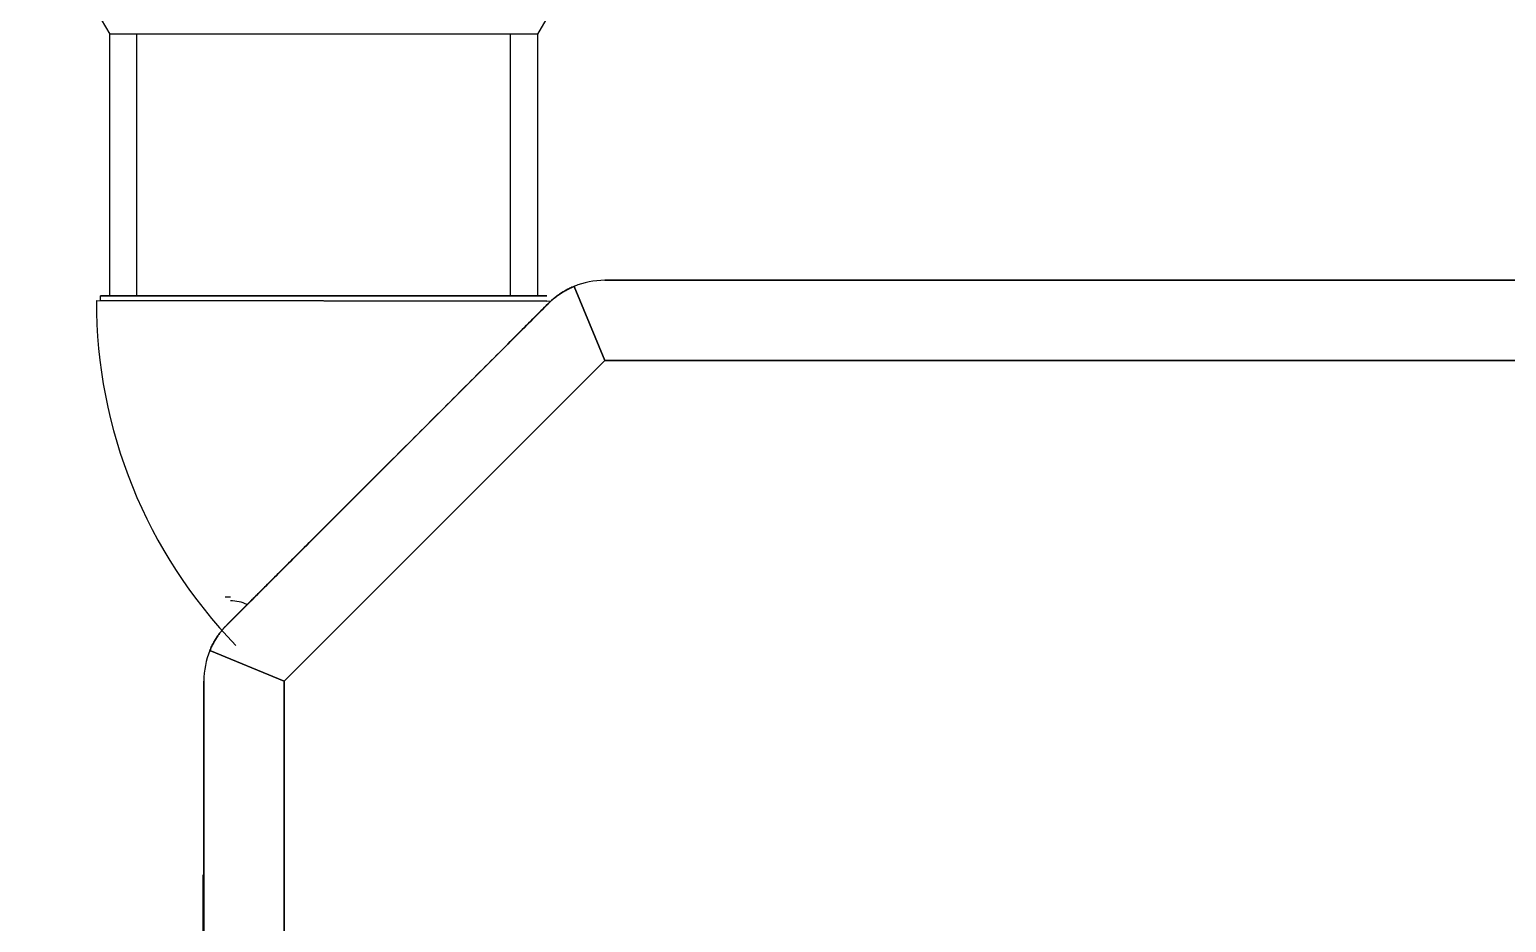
# Model space of a CAD drawing. Header units: millimetres. Extents: x 441156 to 441876, y 4514765 to 4515211.
# Drawn here: x 441317.9273 to 441318.2036, y 4514934.5631 to 4514934.7302 of the extents above; entities that cross this region are included whole.
import ezdxf

# ---------------------------------------------------------------- set-up
doc = ezdxf.new("R2010")
doc.units = ezdxf.units.MM
doc.layers.add('Instalaciones_ventilación_extracción', color=86, linetype='Continuous', lineweight=25)

msp = doc.modelspace()

# ---------------------------------------------------------------- linework, layer by layer
at = {"layer": 'Instalaciones_ventilación_extracción'}
for p, q in [((441317.9272635786, 4514934.755183282), (441317.9422635786, 4514934.729352532)), ((441318.0372635786, 4514934.755183282), (441318.0222635786, 4514934.729352532)), ((441317.9422635786, 4514934.680352532), (441317.9422635786, 4514934.729352532)), ((441318.0222635786, 4514934.729352532), (441317.9422635786, 4514934.729352532)), ((441317.9472635786, 4514934.729352532), (441317.9472635786, 4514934.680352532)), ((441318.0172635786, 4514934.680352532), (441318.0172635786, 4514934.729352532)), ((441318.0222635786, 4514934.729352532), (441318.0222635786, 4514934.680352532)), ((441318.0348718512, 4514934.683283072), (441318.2948718512, 4514934.683283072)), ((441318.2948718512, 4514934.683283072), (441318.0348718512, 4514934.683283072)), ((441317.9405135786, 4514934.680352532), (441318.0240135786, 4514934.680352532)), ((441317.9405135786, 4514934.679512667), (441317.9405135786, 4514934.680352532)), ((441318.0240135786, 4514934.680352532), (441317.9405135786, 4514934.680352532)), ((441317.9422635786, 4514934.680352532), (441318.0222635786, 4514934.680352532)), ((441318.0222635786, 4514934.680352532), (441317.9422635786, 4514934.680352532)), ((441318.0172635786, 4514934.680352532), (441317.9472635786, 4514934.680352532)), ((441317.9472635786, 4514934.680352532), (441318.0172635786, 4514934.680352532)), ((441318.0249310858, 4514934.679516104), (441318.0245997259, 4514934.67921392)), ((441318.0249763891, 4514934.679556036), (441318.0248674871, 4514934.679459509)), ((441318.0248674871, 4514934.679459509), (441318.0249763891, 4514934.679556036)), ((441318.0248808233, 4514934.679471442), (441318.0251836645, 4514934.679734671)), ((441318.0252590734, 4514934.679798056), (441318.0249310858, 4514934.679516104)), ((441318.0250894109, 4514934.679654257), (441318.0249763891, 4514934.679556036)), ((441318.0249763891, 4514934.679556036), (441318.0250894109, 4514934.679654257)), ((441318.0252064306, 4514934.679753882), (441318.0250894109, 4514934.679654257)), ((441318.0250894109, 4514934.679654257), (441318.0252064306, 4514934.679753882)), ((441318.0251836645, 4514934.679734671), (441318.0254818518, 4514934.679980429)), ((441318.0253275702, 4514934.67985488), (441318.0252064306, 4514934.679753882)), ((441318.0252064306, 4514934.679753882), (441318.0253275702, 4514934.67985488)), ((441318.0255830633, 4514934.680061011), (441318.0252590734, 4514934.679798056)), ((441318.0254530889, 4514934.67995722), (441318.0253275702, 4514934.67985488)), ((441318.0253275702, 4514934.67985488), (441318.0254530889, 4514934.67995722)), ((441318.0255828344, 4514934.68006066), (441318.0254530889, 4514934.67995722)), ((441318.0254530889, 4514934.67995722), (441318.0255828344, 4514934.68006066)), ((441318.0254818518, 4514934.679980429), (441318.0257744543, 4514934.680209403)), ((441318.0257165625, 4514934.680164877), (441318.0255828344, 4514934.68006066)), ((441318.0255828344, 4514934.68006066), (441318.0257165625, 4514934.680164877)), ((441318.0259017583, 4514934.680305548), (441318.0255830633, 4514934.680061011)), ((441318.0258540899, 4514934.680269583), (441318.0257165625, 4514934.680164877)), ((441318.0257165625, 4514934.680164877), (441318.0258540899, 4514934.680269583)), ((441318.0257744543, 4514934.680209403), (441318.026060465, 4514934.680422293)), ((441318.0259951574, 4514934.680374472), (441318.0258540899, 4514934.680269583)), ((441318.0258540899, 4514934.680269583), (441318.0259951574, 4514934.680374472)), ((441318.0262138464, 4514934.680532278), (441318.0259017583, 4514934.680305548)), ((441318.0261395666, 4514934.680479224), (441318.0259951574, 4514934.680374472)), ((441318.0259951574, 4514934.680374472), (441318.0261395666, 4514934.680479224)), ((441318.026060465, 4514934.680422293), (441318.0263390295, 4514934.680619803)), ((441318.0262870886, 4514934.680583564), (441318.0261395666, 4514934.680479224)), ((441318.0261395666, 4514934.680479224), (441318.0262870886, 4514934.680583564)), ((441318.0265180303, 4514934.680741766), (441318.0262138464, 4514934.680532278)), ((441318.0264380591, 4514934.680687536), (441318.0262870886, 4514934.680583564)), ((441318.0262870886, 4514934.680583564), (441318.0264380591, 4514934.680687536)), ((441318.0263390295, 4514934.680619803), (441318.0266093542, 4514934.680802558)), ((441318.0265931798, 4514934.680791572), (441318.0264380591, 4514934.680687536)), ((441318.0264380591, 4514934.680687536), (441318.0265931798, 4514934.680791572)), ((441318.0268129827, 4514934.680934592), (441318.0265180303, 4514934.680741766)), ((441318.0267523596, 4514934.680895453), (441318.0265931798, 4514934.680791572)), ((441318.0265931798, 4514934.680791572), (441318.0267523596, 4514934.680895453)), ((441318.0266093542, 4514934.680802558), (441318.0268706609, 4514934.680971183)), ((441318.026915476, 4514934.680998984), (441318.0267523596, 4514934.680895453)), ((441318.0267523596, 4514934.680895453), (441318.026915476, 4514934.680998984)), ((441318.0270974066, 4514934.681111335), (441318.0268129827, 4514934.680934592)), ((441318.0268706609, 4514934.680971183), (441318.0271221868, 4514934.681126319)), ((441318.0270824377, 4514934.681101935), (441318.026915476, 4514934.680998984)), ((441318.026915476, 4514934.680998984), (441318.0270824377, 4514934.681101935)), ((441318.0272531072, 4514934.681204138), (441318.0270824377, 4514934.681101935)), ((441318.0270824377, 4514934.681101935), (441318.0272531072, 4514934.681204138)), ((441318.0273700048, 4514934.681272605), (441318.0270974066, 4514934.681111335)), ((441318.0271221868, 4514934.681126319), (441318.0273631536, 4514934.681268561)), ((441318.0274273779, 4514934.68130535), (441318.0272531072, 4514934.681204138)), ((441318.0272531072, 4514934.681204138), (441318.0274273779, 4514934.68130535)), ((441318.0273631536, 4514934.681268561), (441318.0275927679, 4514934.681398551)), ((441318.0276294348, 4514934.681418967), (441318.0273700048, 4514934.681272605)), ((441318.0276051428, 4514934.681405371), (441318.0274273779, 4514934.68130535)), ((441318.0274273779, 4514934.68130535), (441318.0276051428, 4514934.681405371)), ((441318.0275927679, 4514934.681398551), (441318.0278102514, 4514934.681516913)), ((441318.0277862799, 4514934.681504034), (441318.0276051428, 4514934.681405371)), ((441318.0276051428, 4514934.681405371), (441318.0277862799, 4514934.681504034)), ((441318.0278744299, 4514934.681551017), (441318.0276294348, 4514934.681418967)), ((441318.0279706366, 4514934.681601156), (441318.0277862799, 4514934.681504034)), ((441318.0277862799, 4514934.681504034), (441318.0279706366, 4514934.681601156)), ((441318.0278102514, 4514934.681516913), (441318.0280147192, 4514934.681624213)), ((441318.0281036474, 4514934.681669333), (441318.0278744299, 4514934.681551017)), ((441318.0281580755, 4514934.6816966), (441318.0279706366, 4514934.681601156)), ((441318.0279706366, 4514934.681601156), (441318.0281580755, 4514934.6816966)), ((441318.0280147192, 4514934.681624213), (441318.0282055761, 4514934.681720908)), ((441318.0283156988, 4514934.68177445), (441318.0281036474, 4514934.681669333)), ((441318.0283484441, 4514934.681790213), (441318.0281580755, 4514934.6816966)), ((441318.0281580755, 4514934.6816966), (441318.0283484441, 4514934.681790213)), ((441318.0282055761, 4514934.681720908), (441318.0283822729, 4514934.681807379)), ((441318.0285083868, 4514934.681866538), (441318.0283156988, 4514934.68177445)), ((441318.0285415899, 4514934.681881827), (441318.0283484441, 4514934.681790213)), ((441318.0283484441, 4514934.681790213), (441318.0285415899, 4514934.681881827)), ((441318.0283822729, 4514934.681807379), (441318.028544306, 4514934.681884055)), ((441318.0286806585, 4514934.681946036), (441318.0285083868, 4514934.681866538)), ((441318.0287373755, 4514934.681971304), (441318.0285415899, 4514934.681881827)), ((441318.0285415899, 4514934.681881827), (441318.0287373755, 4514934.681971304)), ((441318.028544306, 4514934.681884055), (441318.028691126, 4514934.681951331)), ((441318.0288318426, 4514934.682013541), (441318.0286806585, 4514934.681946036)), ((441318.028691126, 4514934.681951331), (441318.028822199, 4514934.68200962)), ((441318.0289356634, 4514934.682058478), (441318.0287373755, 4514934.681971304)), ((441318.0287373755, 4514934.681971304), (441318.0289356634, 4514934.682058478)), ((441318.028822199, 4514934.68200962), (441318.0289369909, 4514934.682059348)), ((441318.0289612219, 4514934.682069601), (441318.0288318426, 4514934.682013541)), ((441318.0291366369, 4514934.682143347), (441318.0289356634, 4514934.682058478)), ((441318.0289356634, 4514934.682058478), (441318.0291366369, 4514934.682143347)), ((441318.0289369909, 4514934.682059348), (441318.0290349981, 4514934.682100898)), ((441318.0290681097, 4514934.682114813), (441318.0289612219, 4514934.682069601)), ((441318.0290349981, 4514934.682100898), (441318.0291156714, 4514934.682134666)), ((441318.0291518347, 4514934.682149634), (441318.0290681097, 4514934.682114813)), ((441318.0291156714, 4514934.682134666), (441318.0291787054, 4514934.682160697)), ((441318.0348777484, 4514934.668283072), (441318.0291366336, 4514934.682143349)), ((441318.0291366336, 4514934.682143349), (441318.0348777484, 4514934.668283072)), ((441318.0292119238, 4514934.682174277), (441318.0291518347, 4514934.682149634)), ((441318.0291787054, 4514934.682160697), (441318.0292239172, 4514934.682179159)), ((441318.0292481176, 4514934.682188956), (441318.0292119238, 4514934.682174277)), ((441318.0292239172, 4514934.682179159), (441318.0292511236, 4514934.682190177)), ((441318.0292602026, 4514934.682193839), (441318.0292481176, 4514934.682188956)), ((441318.0292511236, 4514934.682190177), (441318.0292602026, 4514934.682193839)), ((441317.9397637195, 4514934.679513975), (441318.02476359, 4514934.679365622)), ((441317.9397637195, 4514934.679513975), (441318.02476359, 4514934.679365622)), ((441318.0240135786, 4514934.679366931), (441317.9405135786, 4514934.679512667)), ((441317.9405135786, 4514934.679512667), (441318.0240135786, 4514934.679366931)), ((441318.0245182801, 4514934.679136807), (441317.9640181161, 4514934.618636644)), ((441317.9640181161, 4514934.618636644), (441318.0245182801, 4514934.679136807)), ((441318.0242652494, 4514934.678889674), (441317.9642652494, 4514934.618889674)), ((441317.9642652494, 4514934.618889674), (441318.0242652494, 4514934.678889674)), ((441318.0218102362, 4514934.676434668), (441318.0221891424, 4514934.676813575)), ((441318.0221891424, 4514934.676813575), (441318.0218102362, 4514934.676434668)), ((441318.0221891424, 4514934.676813575), (441318.0225601293, 4514934.677184546)), ((441318.0225601293, 4514934.677184546), (441318.0221891424, 4514934.676813575)), ((441318.0225601293, 4514934.677184546), (441318.0229222357, 4514934.677546652)), ((441318.0229222357, 4514934.677546652), (441318.0225601293, 4514934.677184546)), ((441318.0229222357, 4514934.677546652), (441318.0232745458, 4514934.677898978)), ((441318.0232745458, 4514934.677898978), (441318.0229222357, 4514934.677546652)), ((441318.0232745458, 4514934.677898978), (441318.0236162054, 4514934.678240637)), ((441318.0236162054, 4514934.678240637), (441318.0232745458, 4514934.677898978)), ((441318.0236162054, 4514934.678240637), (441318.0239465887, 4514934.678571005)), ((441318.0239465887, 4514934.678571005), (441318.0236162054, 4514934.678240637)), ((441318.0239465887, 4514934.678571005), (441318.0242651312, 4514934.678889563)), ((441318.0242651312, 4514934.678889563), (441318.0239465887, 4514934.678571005)), ((441318.0245997259, 4514934.67921392), (441318.0242652532, 4514934.67888967)), ((441318.0242652532, 4514934.67888967), (441318.0245743353, 4514934.679190009)), ((441318.0245749456, 4514934.679190573), (441318.0245182745, 4514934.679136802)), ((441318.0245182745, 4514934.679136802), (441318.0245749456, 4514934.679190573)), ((441318.0245743353, 4514934.679190009), (441318.0248808233, 4514934.679471442)), ((441318.0246651708, 4514934.679275061), (441318.0245749456, 4514934.679190573)), ((441318.0245749456, 4514934.679190573), (441318.0246651708, 4514934.679275061)), ((441318.02476359, 4514934.679365622), (441318.0246651708, 4514934.679275061)), ((441318.0246651708, 4514934.679275061), (441318.02476359, 4514934.679365622)), ((441318.0248674871, 4514934.679459509), (441318.02476359, 4514934.679365622)), ((441318.02476359, 4514934.679365622), (441318.0248674871, 4514934.679459509)), ((441318.0190128118, 4514934.673637244), (441318.0194294988, 4514934.674053931)), ((441318.0194294988, 4514934.674053931), (441318.0190128118, 4514934.673637244)), ((441318.0194294988, 4514934.674053931), (441318.0198337652, 4514934.674458197)), ((441318.0198337652, 4514934.674458197), (441318.0194294988, 4514934.674053931)), ((441318.0198337652, 4514934.674458197), (441318.0202359106, 4514934.674860342)), ((441318.0202359106, 4514934.674860342), (441318.0198337652, 4514934.674458197)), ((441318.0202359106, 4514934.674860342), (441318.0206359045, 4514934.675260321)), ((441318.0206359045, 4514934.675260321), (441318.0202359106, 4514934.674860342)), ((441318.0206359045, 4514934.675260321), (441318.0210324652, 4514934.675656882)), ((441318.0210324652, 4514934.675656882), (441318.0206359045, 4514934.675260321)), ((441318.0210324652, 4514934.675656882), (441318.0214243261, 4514934.676048758)), ((441318.0214243261, 4514934.676048758), (441318.0210324652, 4514934.675656882)), ((441318.0214243261, 4514934.676048758), (441318.0218102362, 4514934.676434668)), ((441318.0218102362, 4514934.676434668), (441318.0214243261, 4514934.676048758)), ((441318.0162349645, 4514934.670859396), (441318.0167271368, 4514934.671351554)), ((441318.0167271368, 4514934.671351554), (441318.0162349645, 4514934.670859396)), ((441318.0167271368, 4514934.671351554), (441318.0172087957, 4514934.671833227)), ((441318.0172087957, 4514934.671833227), (441318.0167271368, 4514934.671351554)), ((441318.0172087957, 4514934.671833227), (441318.01767898, 4514934.672303412)), ((441318.01767898, 4514934.672303412), (441318.0172087957, 4514934.671833227)), ((441318.01767898, 4514934.672303412), (441318.0181368505, 4514934.672761283)), ((441318.0181368505, 4514934.672761283), (441318.01767898, 4514934.672303412)), ((441318.0181368505, 4514934.672761283), (441318.01858169, 4514934.673206122)), ((441318.01858169, 4514934.673206122), (441318.0181368505, 4514934.672761283)), ((441318.01858169, 4514934.673206122), (441318.0190128118, 4514934.673637244)), ((441318.0190128118, 4514934.673637244), (441318.01858169, 4514934.673206122)), ((441318.0136514989, 4514934.668275916), (441318.0141810247, 4514934.668805442)), ((441318.0141810247, 4514934.668805442), (441318.0136514989, 4514934.668275916)), ((441318.0141810247, 4514934.668805442), (441318.0147052862, 4514934.669329719)), ((441318.0147052862, 4514934.669329719), (441318.0141810247, 4514934.668805442)), ((441318.0147052862, 4514934.669329719), (441318.0152230627, 4514934.669847495)), ((441318.0152230627, 4514934.669847495), (441318.0147052862, 4514934.669329719)), ((441318.0152230627, 4514934.669847495), (441318.0157332861, 4514934.670357703)), ((441318.0157332861, 4514934.670357703), (441318.0152230627, 4514934.669847495)), ((441318.0157332861, 4514934.670357703), (441318.0162349645, 4514934.670859396)), ((441318.0162349645, 4514934.670859396), (441318.0157332861, 4514934.670357703)), ((441317.9748718512, 4514934.608277175), (441318.0348777484, 4514934.668283072)), ((441318.0348777484, 4514934.668283072), (441317.9748718512, 4514934.608277175)), ((441318.010968836, 4514934.665593253), (441318.0115056249, 4514934.666130042)), ((441318.0115056249, 4514934.666130042), (441318.010968836, 4514934.665593253)), ((441318.0115056249, 4514934.666130042), (441318.0120436804, 4514934.666668112)), ((441318.0120436804, 4514934.666668112), (441318.0115056249, 4514934.666130042)), ((441318.0120436804, 4514934.666668112), (441318.0125815832, 4514934.667206015)), ((441318.0125815832, 4514934.667206015), (441318.0120436804, 4514934.666668112)), ((441318.0125815832, 4514934.667206015), (441318.0131179449, 4514934.667742361)), ((441318.0131179449, 4514934.667742361), (441318.0125815832, 4514934.667206015)), ((441318.0131179449, 4514934.667742361), (441318.0136514989, 4514934.668275916)), ((441318.0136514989, 4514934.668275916), (441318.0131179449, 4514934.667742361)), ((441318.0348777484, 4514934.668283072), (441318.2948659539, 4514934.668283072)), ((441318.2948659539, 4514934.668283072), (441318.0348777484, 4514934.668283072)), ((441318.0082708838, 4514934.6628953), (441318.0088279211, 4514934.663452337)), ((441318.0088279211, 4514934.663452337), (441318.0082708838, 4514934.6628953)), ((441318.0088279211, 4514934.663452337), (441318.009372904, 4514934.66399732)), ((441318.009372904, 4514934.66399732), (441318.0088279211, 4514934.663452337)), ((441318.009372904, 4514934.66399732), (441318.0099048559, 4514934.664529288)), ((441318.0099048559, 4514934.664529288), (441318.009372904, 4514934.66399732)), ((441318.0099048559, 4514934.664529288), (441318.0104347631, 4514934.665059195)), ((441318.0104347631, 4514934.665059195), (441318.0099048559, 4514934.664529288)), ((441318.0104347631, 4514934.665059195), (441318.010968836, 4514934.665593253)), ((441318.010968836, 4514934.665593253), (441318.0104347631, 4514934.665059195)), ((441318.0053450415, 4514934.659969458), (441318.0059449712, 4514934.660569403)), ((441318.0059449712, 4514934.660569403), (441318.0053450415, 4514934.659969458)), ((441318.0059449712, 4514934.660569403), (441318.006538767, 4514934.661163199)), ((441318.006538767, 4514934.661163199), (441318.0059449712, 4514934.660569403)), ((441318.006538767, 4514934.661163199), (441318.0071251623, 4514934.661749594)), ((441318.0071251623, 4514934.661749594), (441318.006538767, 4514934.661163199)), ((441318.0071251623, 4514934.661749594), (441318.0077029211, 4514934.662327338)), ((441318.0077029211, 4514934.662327338), (441318.0071251623, 4514934.661749594)), ((441318.0077029211, 4514934.662327338), (441318.0082708838, 4514934.6628953)), ((441318.0082708838, 4514934.6628953), (441318.0077029211, 4514934.662327338)), ((441318.0022972662, 4514934.656921698), (441318.0029089758, 4514934.657533408)), ((441318.0029089758, 4514934.657533408), (441318.0022972662, 4514934.656921698)), ((441318.0029089758, 4514934.657533408), (441318.0035209295, 4514934.658145362)), ((441318.0035209295, 4514934.658145362), (441318.0029089758, 4514934.657533408)), ((441318.0035209295, 4514934.658145362), (441318.0041317694, 4514934.658756201)), ((441318.0041317694, 4514934.658756201), (441318.0035209295, 4514934.658145362)), ((441318.0041317694, 4514934.658756201), (441318.0047402136, 4514934.659364645)), ((441318.0047402136, 4514934.659364645), (441318.0041317694, 4514934.658756201)), ((441318.0047402136, 4514934.659364645), (441318.0053450415, 4514934.659969458)), ((441318.0053450415, 4514934.659969458), (441318.0047402136, 4514934.659364645)), ((441317.9998798925, 4514934.654504309), (441318.0004770758, 4514934.655101508)), ((441318.0004770758, 4514934.655101508), (441317.9998798925, 4514934.654504309)), ((441318.0004770758, 4514934.655101508), (441318.0010799658, 4514934.655704383)), ((441318.0010799658, 4514934.655704383), (441318.0004770758, 4514934.655101508)), ((441318.0010799658, 4514934.655704383), (441318.0016871435, 4514934.656311575)), ((441318.0016871435, 4514934.656311575), (441318.0010799658, 4514934.655704383)), ((441318.0016871435, 4514934.656311575), (441318.0022972662, 4514934.656921698)), ((441318.0022972662, 4514934.656921698), (441318.0016871435, 4514934.656311575)), ((441317.9969695379, 4514934.651593954), (441317.9975568334, 4514934.652181266)), ((441317.9975568334, 4514934.652181266), (441317.9969695379, 4514934.651593954)), ((441317.9975568334, 4514934.652181266), (441317.9981352026, 4514934.652759619)), ((441317.9981352026, 4514934.652759619), (441317.9975568334, 4514934.652181266)), ((441317.9981352026, 4514934.652759619), (441317.9987081243, 4514934.653332557)), ((441317.9987081243, 4514934.653332557), (441317.9981352026, 4514934.652759619)), ((441317.9987081243, 4514934.653332557), (441317.9992897741, 4514934.653914191)), ((441317.9992897741, 4514934.653914191), (441317.9987081243, 4514934.653332557)), ((441317.9992897741, 4514934.653914191), (441317.9998798925, 4514934.654504309)), ((441317.9998798925, 4514934.654504309), (441317.9992897741, 4514934.653914191)), ((441317.9939473516, 4514934.648571769), (441317.994558634, 4514934.649183066)), ((441317.994558634, 4514934.649183066), (441317.9939473516, 4514934.648571769)), ((441317.994558634, 4514934.649183066), (441317.9951678564, 4514934.649792288)), ((441317.9951678564, 4514934.649792288), (441317.994558634, 4514934.649183066)), ((441317.9951678564, 4514934.649792288), (441317.9957736608, 4514934.650398093)), ((441317.9957736608, 4514934.650398093), (441317.9951678564, 4514934.649792288)), ((441317.9957736608, 4514934.650398093), (441317.9963746893, 4514934.650999106)), ((441317.9963746893, 4514934.650999106), (441317.9957736608, 4514934.650398093)), ((441317.9963746893, 4514934.650999106), (441317.9969695379, 4514934.651593954)), ((441317.9969695379, 4514934.651593954), (441317.9963746893, 4514934.650999106)), ((441317.9915081579, 4514934.64613259), (441317.9921144659, 4514934.646738898)), ((441317.9921144659, 4514934.646738898), (441317.9915081579, 4514934.64613259)), ((441317.9921144659, 4514934.646738898), (441317.9927239324, 4514934.647348349)), ((441317.9927239324, 4514934.647348349), (441317.9921144659, 4514934.646738898)), ((441317.9927239324, 4514934.647348349), (441317.9933353369, 4514934.647959754)), ((441317.9933353369, 4514934.647959754), (441317.9927239324, 4514934.647348349)), ((441317.9933353369, 4514934.647959754), (441317.9939473516, 4514934.648571769)), ((441317.9939473516, 4514934.648571769), (441317.9933353369, 4514934.647959754)), ((441317.9885677282, 4514934.643192145), (441317.9891395514, 4514934.643763968)), ((441317.9891395514, 4514934.643763968), (441317.9885677282, 4514934.643192145)), ((441317.9891395514, 4514934.643763968), (441317.9897206976, 4514934.64434513)), ((441317.9897206976, 4514934.64434513), (441317.9891395514, 4514934.643763968)), ((441317.9903100225, 4514934.644934455), (441317.9897206976, 4514934.64434513)), ((441317.9897206976, 4514934.64434513), (441317.9903100072, 4514934.644934424)), ((441317.9903100072, 4514934.644934424), (441317.9909062597, 4514934.645530691)), ((441317.9909062597, 4514934.645530691), (441317.9903100225, 4514934.644934455)), ((441317.9909062597, 4514934.645530691), (441317.9915081579, 4514934.64613259)), ((441317.9915081579, 4514934.64613259), (441317.9909062597, 4514934.645530691)), ((441317.985858164, 4514934.640482596), (441317.9863908941, 4514934.641015327)), ((441317.9863908941, 4514934.641015327), (441317.985858164, 4514934.640482596)), ((441317.9863908941, 4514934.641015327), (441317.9869195806, 4514934.641544012)), ((441317.9869195806, 4514934.641544012), (441317.9863908941, 4514934.641015327)), ((441317.9869195806, 4514934.641544012), (441317.9874566137, 4514934.642081046)), ((441317.9874566137, 4514934.642081046), (441317.9869195806, 4514934.641544012)), ((441317.9874566137, 4514934.642081046), (441317.9880063726, 4514934.642630804)), ((441317.9880063726, 4514934.642630804), (441317.9874566137, 4514934.642081046)), ((441317.9880063726, 4514934.642630804), (441317.9885677282, 4514934.643192145)), ((441317.9885677282, 4514934.643192145), (441317.9880063726, 4514934.642630804)), ((441317.9831735479, 4514934.637797965), (441317.9837086431, 4514934.638333075)), ((441317.9837086431, 4514934.638333075), (441317.9831735479, 4514934.637797965)), ((441317.9837086431, 4514934.638333075), (441317.9842459814, 4514934.638870413)), ((441317.9842459814, 4514934.638870413), (441317.9837086431, 4514934.638333075)), ((441317.9842459814, 4514934.638870413), (441317.9847842962, 4514934.639408713)), ((441317.9847842962, 4514934.639408713), (441317.9842459814, 4514934.638870413)), ((441317.9847842962, 4514934.639408713), (441317.9853221533, 4514934.639946586)), ((441317.9853221533, 4514934.639946586), (441317.9847842962, 4514934.639408713)), ((441317.9853221533, 4514934.639946586), (441317.985858164, 4514934.640482596)), ((441317.985858164, 4514934.640482596), (441317.9853221533, 4514934.639946586)), ((441317.9805736028, 4514934.635198019), (441317.9810797063, 4514934.635704123)), ((441317.9810797063, 4514934.635704123), (441317.9805736028, 4514934.635198019)), ((441317.9810797063, 4514934.635704123), (441317.9815937902, 4514934.636218222)), ((441317.9815937902, 4514934.636218222), (441317.9810797063, 4514934.635704123)), ((441317.9815937902, 4514934.636218222), (441317.9821149084, 4514934.636739325)), ((441317.9821149084, 4514934.636739325), (441317.9815937902, 4514934.636218222)), ((441317.9821149084, 4514934.636739325), (441317.9826419012, 4514934.637266318)), ((441317.9826419012, 4514934.637266318), (441317.9821149084, 4514934.636739325)), ((441317.9826419012, 4514934.637266318), (441317.9831735479, 4514934.637797965)), ((441317.9831735479, 4514934.637797965), (441317.9826419012, 4514934.637266318)), ((441317.9777575781, 4514934.632381995), (441317.9781963446, 4514934.632820762)), ((441317.9781963446, 4514934.632820762), (441317.9777575781, 4514934.632381995)), ((441317.9781963446, 4514934.632820762), (441317.9786483404, 4514934.633272773)), ((441317.9786483404, 4514934.633272773), (441317.9781963446, 4514934.632820762)), ((441317.9786483404, 4514934.633272773), (441317.979112879, 4514934.633737311)), ((441317.979112879, 4514934.633737311), (441317.9786483404, 4514934.633272773)), ((441317.979112879, 4514934.633737311), (441317.9795892278, 4514934.634213645)), ((441317.9795892278, 4514934.634213645), (441317.979112879, 4514934.633737311)), ((441317.9795892278, 4514934.634213645), (441317.9800764563, 4514934.634700873)), ((441317.9800764563, 4514934.634700873), (441317.9795892278, 4514934.634213645)), ((441317.9800764563, 4514934.634700873), (441317.9805736028, 4514934.635198019)), ((441317.9805736028, 4514934.635198019), (441317.9800764563, 4514934.634700873)), ((441317.9749294683, 4514934.629553885), (441317.9753203833, 4514934.6299448)), ((441317.9753203833, 4514934.6299448), (441317.9749294683, 4514934.629553885)), ((441317.9753203833, 4514934.6299448), (441317.9757163641, 4514934.630340796)), ((441317.9757163641, 4514934.630340796), (441317.9753203833, 4514934.6299448)), ((441317.9757163641, 4514934.630340796), (441317.9761161901, 4514934.630740622)), ((441317.9761161901, 4514934.630740622), (441317.9757163641, 4514934.630340796)), ((441317.9761161901, 4514934.630740622), (441317.9765186255, 4514934.631143042)), ((441317.9765186255, 4514934.631143042), (441317.9761161901, 4514934.630740622)), ((441317.9765186255, 4514934.631143042), (441317.9769224035, 4514934.631546835)), ((441317.9769224035, 4514934.631546835), (441317.9765186255, 4514934.631143042)), ((441317.9769224035, 4514934.631546835), (441317.9773327123, 4514934.631957144)), ((441317.9773327123, 4514934.631957144), (441317.9769224035, 4514934.631546835)), ((441317.9773327123, 4514934.631957144), (441317.9777575781, 4514934.632381995)), ((441317.9777575781, 4514934.632381995), (441317.9773327123, 4514934.631957144)), ((441317.9721010992, 4514934.626725531), (441317.9724181005, 4514934.627042517)), ((441317.9724181005, 4514934.627042517), (441317.9721010992, 4514934.626725531)), ((441317.9724181005, 4514934.627042517), (441317.9727468359, 4514934.627371268)), ((441317.9727468359, 4514934.627371268), (441317.9724181005, 4514934.627042517)), ((441317.9727468359, 4514934.627371268), (441317.9730867712, 4514934.627711203)), ((441317.9730867712, 4514934.627711203), (441317.9727468359, 4514934.627371268)), ((441317.9730867712, 4514934.627711203), (441317.9734373571, 4514934.628061774)), ((441317.9734373571, 4514934.628061774), (441317.9730867712, 4514934.627711203)), ((441317.9734373571, 4514934.628061774), (441317.9737978155, 4514934.628422232)), ((441317.9737978155, 4514934.628422232), (441317.9734373571, 4514934.628061774)), ((441317.9737978155, 4514934.628422232), (441317.9741672613, 4514934.628791678)), ((441317.9741672613, 4514934.628791678), (441317.9737978155, 4514934.628422232)), ((441317.9741672613, 4514934.628791678), (441317.974544779, 4514934.629169196)), ((441317.974544779, 4514934.629169196), (441317.9741672613, 4514934.628791678)), ((441317.974544779, 4514934.629169196), (441317.9749294683, 4514934.629553885)), ((441317.9749294683, 4514934.629553885), (441317.974544779, 4514934.629169196)), ((441317.9696196386, 4514934.624244071), (441317.969821253, 4514934.624445669)), ((441317.969821253, 4514934.624445669), (441317.9696196386, 4514934.624244071)), ((441317.969821253, 4514934.624445669), (441317.970030802, 4514934.624655219)), ((441317.970030802, 4514934.624655219), (441317.969821253, 4514934.624445669)), ((441317.970030802, 4514934.624655219), (441317.9702473394, 4514934.624871772)), ((441317.9702473394, 4514934.624871772), (441317.970030802, 4514934.624655219)), ((441317.9702473394, 4514934.624871772), (441317.9704716131, 4514934.62509603)), ((441317.9704716131, 4514934.62509603), (441317.9702473394, 4514934.624871772)), ((441317.9704716131, 4514934.62509603), (441317.9707092993, 4514934.625333731)), ((441317.9707092993, 4514934.625333731), (441317.9704716131, 4514934.62509603)), ((441317.9707092993, 4514934.625333731), (441317.9709608099, 4514934.625585242)), ((441317.9709608099, 4514934.625585242), (441317.9707092993, 4514934.625333731)), ((441317.9709608099, 4514934.625585242), (441317.9712259619, 4514934.625850379)), ((441317.9712259619, 4514934.625850379), (441317.9709608099, 4514934.625585242)), ((441317.9712259619, 4514934.625850379), (441317.9715045568, 4514934.626128973)), ((441317.9715045568, 4514934.626128973), (441317.9712259619, 4514934.625850379)), ((441317.9715045568, 4514934.626128973), (441317.9717964117, 4514934.626420829)), ((441317.9717964117, 4514934.626420829), (441317.9715045568, 4514934.626128973)), ((441317.9717964117, 4514934.626420829), (441317.9721010992, 4514934.626725531)), ((441317.9721010992, 4514934.626725531), (441317.9717964117, 4514934.626420829)), ((441317.9638718512, 4514934.624033072), (441317.9648574521, 4514934.624033072)), ((441317.9679829504, 4514934.622607367), (441317.9679888861, 4514934.622613318)), ((441317.9679888861, 4514934.622613318), (441317.9679829504, 4514934.622607367)), ((441317.9679888861, 4514934.622613318), (441317.968006983, 4514934.6226314)), ((441317.968006983, 4514934.6226314), (441317.9679888861, 4514934.622613318)), ((441317.968006983, 4514934.6226314), (441317.9680376226, 4514934.622662039)), ((441317.9680376226, 4514934.622662039), (441317.968006983, 4514934.6226314)), ((441317.9680376226, 4514934.622662039), (441317.9680812017, 4514934.622705634)), ((441317.9680812017, 4514934.622705634), (441317.9680376226, 4514934.622662039)), ((441317.9680812017, 4514934.622705634), (441317.9681381322, 4514934.622762549)), ((441317.9681381322, 4514934.622762549), (441317.9680812017, 4514934.622705634)), ((441317.9681381322, 4514934.622762549), (441317.9682086584, 4514934.622833091)), ((441317.9682086584, 4514934.622833091), (441317.9681381322, 4514934.622762549)), ((441317.9682086584, 4514934.622833091), (441317.9682927343, 4514934.622917151)), ((441317.9682927343, 4514934.622917151), (441317.9682086584, 4514934.622833091)), ((441317.9682927343, 4514934.622917151), (441317.9683902074, 4514934.623014639)), ((441317.9683902074, 4514934.623014639), (441317.9682927343, 4514934.622917151)), ((441317.9683902074, 4514934.623014639), (441317.9685009863, 4514934.623125418)), ((441317.9685009863, 4514934.623125418), (441317.9683902074, 4514934.623014639)), ((441317.9685009863, 4514934.623125418), (441317.9686249487, 4514934.623249365)), ((441317.9686249487, 4514934.623249365), (441317.9685009863, 4514934.623125418)), ((441317.9686249487, 4514934.623249365), (441317.9687617895, 4514934.623386206)), ((441317.9687617895, 4514934.623386206), (441317.9686249487, 4514934.623249365)), ((441317.9687617895, 4514934.623386206), (441317.9689109747, 4514934.623535407)), ((441317.9689109747, 4514934.623535407), (441317.9687617895, 4514934.623386206)), ((441317.9689109747, 4514934.623535407), (441317.9690719549, 4514934.623696372)), ((441317.9690719549, 4514934.623696372), (441317.9689109747, 4514934.623535407)), ((441317.9690719549, 4514934.623696372), (441317.9692441351, 4514934.623868567)), ((441317.9692441351, 4514934.623868567), (441317.9690719549, 4514934.623696372)), ((441317.9692441351, 4514934.623868567), (441317.9694269506, 4514934.624051383)), ((441317.9694269506, 4514934.624051383), (441317.9692441351, 4514934.623868567)), ((441317.9694269506, 4514934.624051383), (441317.9696196386, 4514934.624244071)), ((441317.9696196386, 4514934.624244071), (441317.9694269506, 4514934.624051383)), ((441317.9620529882, 4514934.616072485), (441317.9619507848, 4514934.615901816)), ((441317.9619507848, 4514934.615901816), (441317.9620529882, 4514934.616072485)), ((441317.9621559393, 4514934.616239447), (441317.9620529882, 4514934.616072485)), ((441317.9620529882, 4514934.616072485), (441317.9621559393, 4514934.616239447)), ((441317.9622594701, 4514934.616402564), (441317.9621559393, 4514934.616239447)), ((441317.9621559393, 4514934.616239447), (441317.9622594701, 4514934.616402564)), ((441317.962363352, 4514934.616561743), (441317.9622594701, 4514934.616402564)), ((441317.9622594701, 4514934.616402564), (441317.962363352, 4514934.616561743)), ((441317.9624673864, 4514934.616716865), (441317.962363352, 4514934.616561743)), ((441317.962363352, 4514934.616561743), (441317.9624673864, 4514934.616716865)), ((441317.9625713598, 4514934.616867835), (441317.9624673864, 4514934.616716865)), ((441317.9624673864, 4514934.616716865), (441317.9625713598, 4514934.616867835)), ((441317.9626756994, 4514934.617015357), (441317.9625713598, 4514934.616867835)), ((441317.9625713598, 4514934.616867835), (441317.9626756994, 4514934.617015357)), ((441317.962780451, 4514934.617159766), (441317.9626756994, 4514934.617015357)), ((441317.9626756994, 4514934.617015357), (441317.962780451, 4514934.617159766)), ((441317.9628853399, 4514934.617300834), (441317.962780451, 4514934.617159766)), ((441317.962780451, 4514934.617159766), (441317.9628853399, 4514934.617300834)), ((441317.9629900457, 4514934.617438361), (441317.9628853399, 4514934.617300834)), ((441317.9628853399, 4514934.617300834), (441317.9629900457, 4514934.617438361)), ((441317.9630942632, 4514934.617572089), (441317.9629900457, 4514934.617438361)), ((441317.9629900457, 4514934.617438361), (441317.9630942632, 4514934.617572089)), ((441317.9631977026, 4514934.617701834), (441317.9630942632, 4514934.617572089)), ((441317.9630942632, 4514934.617572089), (441317.9631977026, 4514934.617701834)), ((441317.9633000433, 4514934.617827353), (441317.9631977026, 4514934.617701834)), ((441317.9631977026, 4514934.617701834), (441317.9633000433, 4514934.617827353)), ((441317.9634010412, 4514934.617948493), (441317.9633000433, 4514934.617827353)), ((441317.9633000433, 4514934.617827353), (441317.9634010412, 4514934.617948493)), ((441317.9635006659, 4514934.618065513), (441317.9634010412, 4514934.617948493)), ((441317.9634010412, 4514934.617948493), (441317.9635006659, 4514934.618065513)), ((441317.9635988867, 4514934.618178534), (441317.9635006659, 4514934.618065513)), ((441317.9635006659, 4514934.618065513), (441317.9635988867, 4514934.618178534)), ((441317.9636954138, 4514934.618287436), (441317.9635988867, 4514934.618178534)), ((441317.9635988867, 4514934.618178534), (441317.9636954138, 4514934.618287436)), ((441317.9637893011, 4514934.618391333), (441317.9636954138, 4514934.618287436)), ((441317.9636954138, 4514934.618287436), (441317.9637893011, 4514934.618391333)), ((441317.963879862, 4514934.618489753), (441317.9637893011, 4514934.618391333)), ((441317.9637893011, 4514934.618391333), (441317.963879862, 4514934.618489753)), ((441317.9639643499, 4514934.618579977), (441317.963879862, 4514934.618489753)), ((441317.963879862, 4514934.618489753), (441317.9639643499, 4514934.618579977)), ((441317.9640181219, 4514934.618636649), (441317.9639643499, 4514934.618579977)), ((441317.9639643499, 4514934.618579977), (441317.9640181219, 4514934.618636649)), ((441317.9610115741, 4514934.614018289), (441317.9748718512, 4514934.608277175)), ((441317.9748718512, 4514934.608277175), (441317.9610115741, 4514934.614018289)), ((441317.9610964453, 4514934.614219259), (441317.9610115759, 4514934.614018287)), ((441317.9610115759, 4514934.614018287), (441317.9610964453, 4514934.614219259)), ((441317.9611836187, 4514934.614417548), (441317.9610964453, 4514934.614219259)), ((441317.9610964453, 4514934.614219259), (441317.9611836187, 4514934.614417548)), ((441317.9612730963, 4514934.614613334), (441317.9611836187, 4514934.614417548)), ((441317.9611836187, 4514934.614417548), (441317.9612730963, 4514934.614613334)), ((441317.96136471, 4514934.614806479), (441317.9612730963, 4514934.614613334)), ((441317.9612730963, 4514934.614613334), (441317.96136471, 4514934.614806479)), ((441317.9614583227, 4514934.614996848), (441317.96136471, 4514934.614806479)), ((441317.96136471, 4514934.614806479), (441317.9614583227, 4514934.614996848)), ((441317.9615537665, 4514934.615184287), (441317.9614583227, 4514934.614996848)), ((441317.9614583227, 4514934.614996848), (441317.9615537665, 4514934.615184287)), ((441317.9616508886, 4514934.615368644), (441317.9615537665, 4514934.615184287)), ((441317.9615537665, 4514934.615184287), (441317.9616508886, 4514934.615368644)), ((441317.9617495519, 4514934.61554978), (441317.9616508886, 4514934.615368644)), ((441317.9616508886, 4514934.615368644), (441317.9617495519, 4514934.61554978)), ((441317.9618495733, 4514934.615727546), (441317.9617495519, 4514934.61554978)), ((441317.9617495519, 4514934.61554978), (441317.9618495733, 4514934.615727546)), ((441317.9619507848, 4514934.615901816), (441317.9618495733, 4514934.615727546)), ((441317.9618495733, 4514934.615727546), (441317.9619507848, 4514934.615901816)), ((441317.9598718511, 4514934.608283072), (441317.9598718511, 4514934.348283072)), ((441317.9598718511, 4514934.348283072), (441317.9598718511, 4514934.608283072)), ((441317.9748718512, 4514934.348288969), (441317.9748718512, 4514934.608277175)), ((441317.9748718512, 4514934.608277175), (441317.9748718512, 4514934.348288969)), ((441317.9597718511, 4514934.572033072), (441317.9597718511, 4514934.557033072)), ((441317.9597718511, 4514934.557033072), (441317.9597718511, 4514934.572033072)), ((441317.9597718511, 4514934.572033072), (441317.9598718511, 4514934.572033072)), ((441317.9597718511, 4514934.572033072), (441317.9598718511, 4514934.572033072)), ((441317.9598718511, 4514934.572033072), (441317.9598718511, 4514934.557033072)), ((441317.9598718511, 4514934.557033072), (441317.9598718511, 4514934.572033072))]:
    msp.add_line(p, q, dxfattribs=at)
for centre, radius, start, end in [((441318.0322635786, 4514934.679352532), 0.09250000000044167, 179.8999814337625, 224.1141780533592), ((441318.0348718512, 4514934.668283072), 0.01500000000007162, 133.6489561577923, 134.9999906401513), ((441318.0348718512, 4514934.668283072), 0.01500000000007162, 133.6489561577923, 134.9999906401513), ((441317.9648718511, 4514934.615783072), 0.007500000000035811, 65.49247515523336, 90.09998113689846), ((441317.9748718512, 4514934.608283072), 0.01500000000007162, 134.9999906401513, 136.3510251196703), ((441317.9748718512, 4514934.608283072), 0.01500000000007162, 134.9999906401513, 136.3510251196703)]:
    msp.add_arc(centre, radius, start, end, dxfattribs=at)
for centre, major_axis, ratio, start_param, end_param in [((441318.0348718512, 4514934.668283072), (-6.466365894275524e-18, -0.01500000000007162), 0.9999999999999996, 3.141592653589792, 3.533928512544931), ((441318.0348718512, 4514934.668283072), (8.26636589428412e-18, 0.01500000000007162), 0.9999999999999989, 0, 0.3923358589551389), ((441317.9748718512, 4514934.608283072), (0.01500000000007162, -8.76636589428651e-18), 0.9999999999999996, 2.749256794634657, 3.141592653589792), ((441317.9748718512, 4514934.608283072), (-0.01500000000007162, 7.766365894281729e-18), 0.9999999999999978, -0.3923358589551349, 0)]:
    msp.add_ellipse(centre, major_axis=major_axis, ratio=ratio, start_param=start_param, end_param=end_param, dxfattribs=at)

doc.saveas('drawing.dxf')
